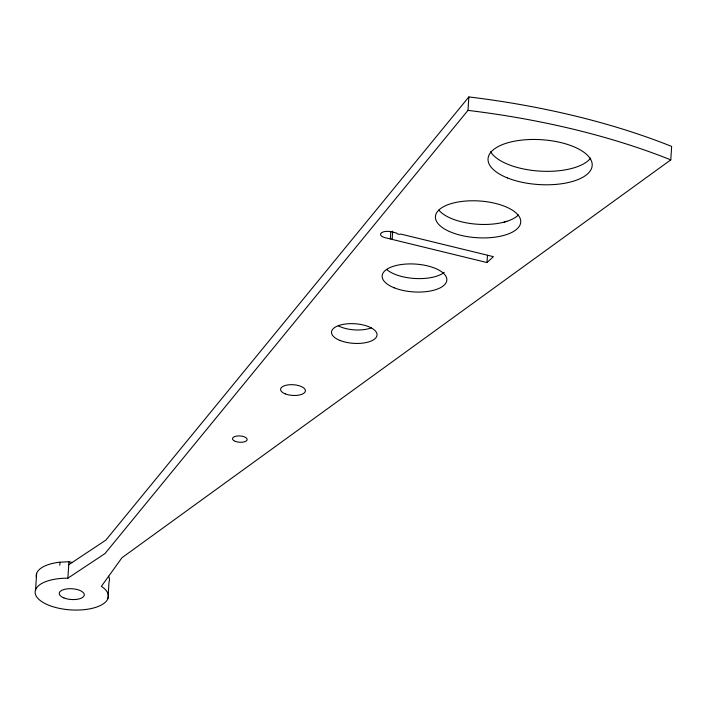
<?xml version="1.0" encoding="UTF-8"?>
<svg xmlns="http://www.w3.org/2000/svg" width="707" height="707" viewBox="0 0 707 707"><rect width="100%" height="100%" fill="white"/><g stroke="black" fill="none" stroke-linecap="round" stroke-linejoin="round"><path stroke-width="1.06" d="M35.58 589.779L36.649 573.324M59.786 565.211L59.98 562.206M68.738 564.743L105.847 540.13L468.856 96.93A431.129 185.605 3.7 0 1 671.65 146.42L670.784 159.87L121.975 557.735L101.357 586.368A36.684 15.793 3.7 0 1 87.88 609.187A36.684 15.793 3.7 0 1 36.578 596.673A36.684 15.793 3.7 0 1 67.872 578.193L68.933 561.738L59.644 562.215A36.684 15.793 3.7 0 0 36.411 577.442M107.95 598.484L109.019 582.029A36.684 15.793 3.7 0 0 108.639 576.24M390.335 238.966L384.811 237.623A7.91 3.402 3.7 0 1 381.179 233.01A7.91 3.402 3.7 0 1 391.201 231.728L396.76 233.133A2.413 1.034 3.7 0 0 398.244 234.158A2.413 1.034 3.7 0 0 400.842 234.079L493.38 256.659L486.999 262.553L392.146 239.408A1.237 0.53 3.7 0 0 390.335 238.966L390.803 231.719M392.146 239.408L392.685 231.127M67.872 578.193L104.981 553.581L467.981 110.38L468.856 96.93M486.999 262.553L487.468 255.315M68.933 561.738L72.079 562.507M590.672 158.05A52.177 22.465 3.7 0 1 539.715 171.103A52.177 22.465 3.7 0 1 490.587 151.722M444.226 272.372A32.407 13.954 3.7 0 1 415.433 278.514A32.407 13.954 3.7 0 1 386.57 269.385M371.281 327.88A22.81 9.818 3.7 0 1 338.246 325.794M503.976 222.298A7.424 3.199 3.7 0 1 506.839 221.335M518.434 214.972A42.747 18.409 3.7 0 1 478.153 224.287A42.747 18.409 3.7 0 1 438.888 210.147M467.981 110.38A431.129 185.605 3.7 0 1 670.784 159.87M235.219 441.336A7.37 3.173 3.7 0 0 247.105 439.975A7.37 3.173 3.7 0 0 237.19 435.998A7.37 3.173 3.7 0 0 235.219 441.336M507.405 177.917A52.177 22.465 3.7 0 0 591.573 168.319A52.177 22.465 3.7 0 0 521.351 140.145A52.177 22.465 3.7 0 0 507.405 177.917M63.904 597.928A12.54 5.4 3.7 0 0 84.142 595.621A12.54 5.4 3.7 0 0 67.262 588.851A12.54 5.4 3.7 0 0 63.904 597.928M394.188 287.802A32.407 13.954 3.7 0 0 446.462 281.837A32.407 13.954 3.7 0 0 402.849 264.338A32.407 13.954 3.7 0 0 394.188 287.802M339.979 340.447A22.81 9.818 3.7 0 0 376.769 336.249A22.81 9.818 3.7 0 0 346.077 323.939A22.81 9.818 3.7 0 0 339.979 340.447M285.195 393.843A12.434 5.356 3.7 0 0 305.247 391.554A12.434 5.356 3.7 0 0 288.518 384.838A12.434 5.356 3.7 0 0 285.195 393.843M449.36 231.472A42.747 18.409 3.7 0 0 519.778 225.471A42.747 18.409 3.7 0 0 465.1 201.097A42.747 18.409 3.7 0 0 449.36 231.472"/></g></svg>
